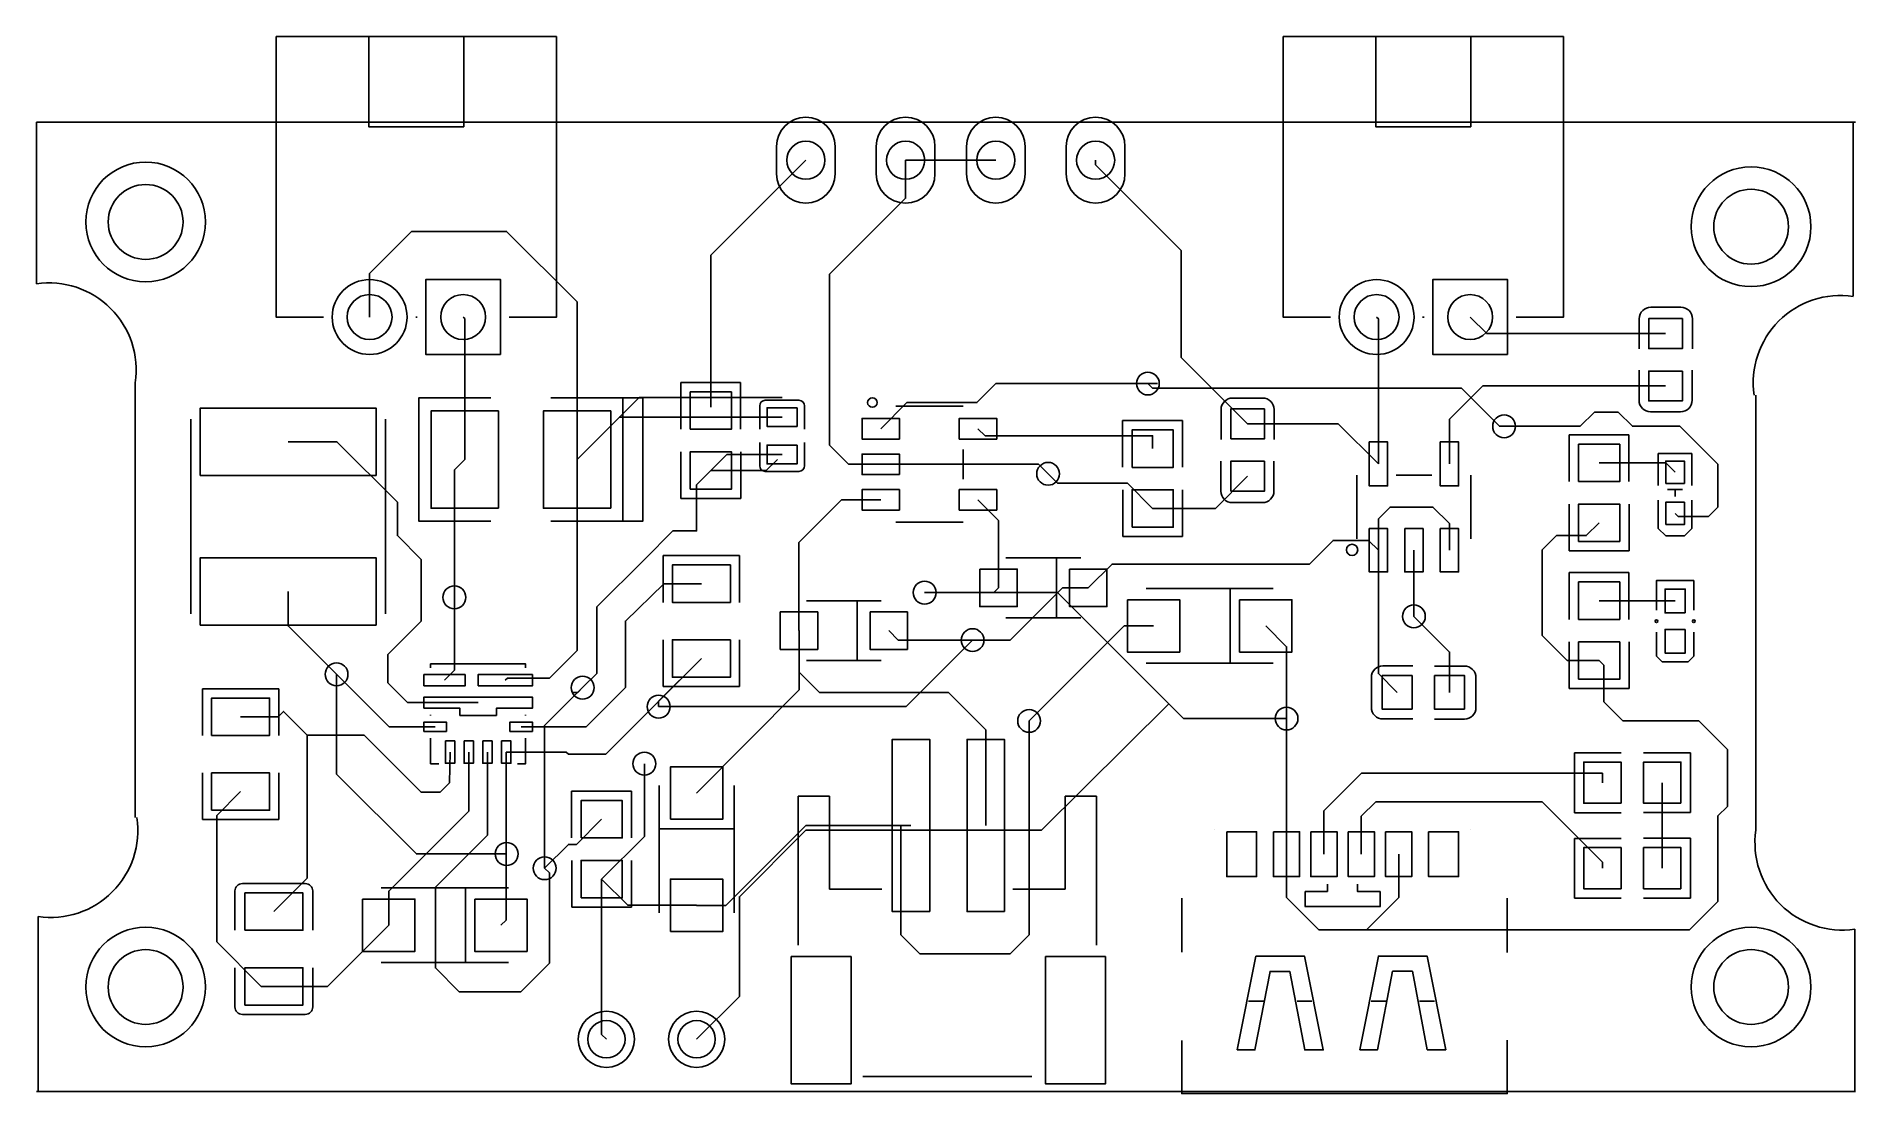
# Model space of a CAD drawing. Header units: millimetres. Extents: x -10.9 to 37.7, y -9.1 to 19.2.
import ezdxf

# ---------------------------------------------------------------- set-up
doc = ezdxf.new("R2010")
doc.units = ezdxf.units.MM

msp = doc.modelspace()

# ---------------------------------------------------------------- linework, layer by layer
for points in [[(-4.512, 19.184), (-4.512, 11.684), (-3.243, 11.684)], [(-4.512, 19.184), (2.988, 19.184)], [(2.988, 19.184), (2.988, 11.684), (1.719, 11.684)], [(22.412, 19.184), (22.412, 11.684), (23.681, 11.684)], [(22.412, 19.184), (29.912, 19.184)], [(29.912, 19.184), (29.912, 11.684), (28.643, 11.684)], [(-10.922, 16.891), (37.719, 16.891)], [(-10.922, 16.891), (-10.922, 12.573)], [(37.652, 12.237), (37.652, 16.913)], [(9.652, 15.875), (7.112, 13.335), (7.112, 9.271)], [(11.654, 7.747), (10.795, 7.747), (10.287, 8.255), (10.287, 12.827), (12.319, 14.859), (12.319, 15.875)], [(12.319, 15.875), (14.732, 15.875)], [(21.463, 8.828), (19.685, 10.606), (19.685, 13.462), (17.399, 15.748), (17.399, 15.875)], [(-2.012, 11.684), (-2.012, 12.847), (-0.889, 13.97), (1.651, 13.97), (3.533, 12.088), (3.533, 7.874)], [(-0.743, 11.684), (-0.781, 11.684)], [(0.488, 11.684), (0.531, 11.641), (0.531, 7.874)], [(24.912, 11.684), (24.958, 11.638), (24.958, 7.758)], [(26.181, 11.684), (26.143, 11.684)], [(27.412, 11.684), (27.855, 11.241), (32.639, 11.241)], [(33.045, 11.946), (32.245, 11.946)], [(31.935, 10.837), (31.935, 11.637)], [(33.354, 10.837), (33.354, 11.637)], [(31.929, 10.261), (31.929, 9.461)], [(33.349, 10.261), (33.349, 9.461)], [(-8.277, 9.928), (-8.277, -1.696)], [(6.307, 8.683), (6.307, 9.933)], [(6.307, 9.933), (7.907, 9.933)], [(7.907, 8.683), (7.907, 9.933)], [(11.654, 8.697), (12.355, 9.398), (14.224, 9.398), (14.732, 9.906), (18.796, 9.906)], [(18.796, 9.906), (19.05, 9.906)], [(18.796, 9.906), (18.923, 9.779), (27.178, 9.779), (28.194, 8.763), (28.321, 8.763)], [(32.639, 9.841), (27.748, 9.841), (26.858, 8.951), (26.858, 7.758)], [(1.232, 6.224), (-0.695, 6.224), (-0.695, 9.524), (1.232, 9.524)], [(2.832, 9.524), (4.759, 9.524), (4.759, 6.224), (5.292, 6.224), (5.292, 9.524), (4.759, 9.524)], [(3.533, 7.874), (5.191, 9.532), (9.017, 9.532)], [(8.417, 8.689), (8.417, 9.309)], [(8.567, 9.459), (8.617, 9.459)], [(9.417, 9.459), (8.617, 9.459)], [(9.467, 9.459), (9.417, 9.459)], [(9.617, 8.689), (9.617, 9.309)], [(13.854, 9.297), (12.054, 9.297)], [(21.063, 9.518), (21.863, 9.518)], [(35.052, -2.032), (35.052, 9.592)], [(-6.791, 3.75), (-6.791, 8.95)], [(-1.591, 3.75), (-1.591, 8.95)], [(9.017, 9.009), (4.668, 9.009), (3.533, 7.874)], [(18.118, 7.667), (18.118, 8.917)], [(18.118, 8.917), (19.718, 8.917)], [(19.718, 7.667), (19.718, 8.917)], [(20.753, 8.408), (20.753, 9.208)], [(24.958, 7.758), (23.888, 8.828), (21.463, 8.828)], [(22.173, 8.408), (22.173, 9.208)], [(30.734, 9.144), (30.353, 8.763), (28.321, 8.763)], [(32.893, 6.434), (32.977, 6.35), (33.782, 6.35), (34.036, 6.604), (34.036, 7.747), (33.02, 8.763), (31.75, 8.763), (31.369, 9.144), (30.734, 9.144)], [(33.039, 9.151), (32.239, 9.151)], [(0.889, 1.377), (-0.996, 1.377), (-1.524, 1.905), (-1.524, 2.667), (-0.635, 3.556), (-0.635, 5.207), (-1.27, 5.842), (-1.27, 6.731), (-2.888, 8.349), (-4.191, 8.349)], [(8.417, 8.329), (8.417, 7.709)], [(9.617, 8.329), (9.617, 7.709)], [(14.254, 8.697), (14.442, 8.509), (18.923, 8.509), (18.923, 8.166)], [(30.056, 7.286), (30.056, 8.536)], [(30.056, 8.536), (31.656, 8.536)], [(31.656, 7.286), (31.656, 8.536)], [(0.531, 7.874), (0.254, 7.597), (0.254, 4.191)], [(1.614, 1.976), (1.67, 2.032), (2.794, 2.032), (3.533, 2.771), (3.533, 7.874)], [(6.312, 8.082), (6.312, 6.832)], [(7.112, 7.582), (7.539, 8.009), (9.017, 8.009)], [(8.89, 7.874), (8.59, 7.582), (7.112, 7.582)], [(7.912, 8.082), (7.912, 6.832)], [(13.854, 8.147), (13.854, 7.347)], [(20.748, 7.832), (20.748, 7.032)], [(22.167, 7.832), (22.167, 7.032)], [(32.893, 7.535), (32.643, 7.785), (30.861, 7.785)], [(32.443, 7.185), (32.443, 8.035)], [(32.443, 8.035), (33.343, 8.035)], [(33.343, 7.185), (33.343, 8.035)], [(7.112, 7.582), (6.731, 7.201), (6.731, 5.969), (6.096, 5.969), (5.334, 5.207), (4.064, 3.937), (4.064, 2.159), (3.683, 1.778), (3.556, 1.651), (3.429, 1.651)], [(8.567, 7.559), (8.617, 7.559)], [(9.417, 7.559), (8.617, 7.559)], [(9.467, 7.559), (9.417, 7.559)], [(11.654, 7.747), (15.875, 7.747), (16.129, 7.493)], [(18.923, 6.566), (18.25, 7.239), (16.383, 7.239), (16.129, 7.493)], [(18.923, 6.566), (20.601, 6.566), (21.463, 7.428)], [(24.382, 5.753), (24.382, 7.455)], [(26.384, 7.455), (25.432, 7.455)], [(27.434, 5.753), (27.434, 7.455)], [(6.312, 6.832), (7.912, 6.832)], [(18.123, 7.066), (18.123, 5.816)], [(19.723, 7.066), (19.723, 5.816)], [(32.693, 7.075), (33.093, 7.075)], [(32.892, 7.075), (32.893, 6.889)], [(11.654, 6.797), (10.607, 6.797), (9.468, 5.658), (9.468, 3.302)], [(14.254, 6.797), (14.802, 6.249), (14.802, 4.445)], [(21.057, 6.723), (21.857, 6.723)], [(26.858, 5.45), (26.858, 6.162), (26.416, 6.604), (25.273, 6.604), (24.958, 6.289), (24.958, 5.45)], [(30.061, 6.685), (30.061, 5.435)], [(31.661, 6.685), (31.661, 5.435)], [(32.443, 6.785), (32.443, 6.035)], [(33.343, 6.785), (33.343, 6.035)], [(2.832, 6.224), (4.759, 6.224)], [(13.854, 6.197), (12.054, 6.197)], [(30.861, 6.185), (30.518, 5.842), (29.718, 5.842), (29.337, 5.461), (29.337, 3.175), (30.01, 2.502), (30.861, 2.502)], [(32.443, 6.035), (32.443, 6.035), (32.643, 5.835)], [(33.343, 6.035), (33.143, 5.835)], [(18.123, 5.816), (19.723, 5.816)], [(24.958, 5.45), (24.693, 5.715), (23.749, 5.715), (23.114, 5.08), (19.939, 5.08)], [(24.958, 5.45), (24.958, 2.155), (25.462, 1.651)], [(25.908, 5.45), (25.908, 3.683), (26.862, 2.729), (26.862, 1.651)], [(30.061, 5.435), (31.661, 5.435)], [(32.643, 5.835), (33.143, 5.835)], [(5.838, 4.056), (5.838, 5.306)], [(7.878, 5.306), (5.838, 5.306)], [(7.878, 4.056), (7.878, 5.306)], [(17.002, 5.245), (15.002, 5.245)], [(16.353, 3.645), (16.353, 5.245)], [(20.23, 5.08), (17.837, 5.08), (17.202, 4.445)], [(2.04, 0.732), (3.78, 0.732), (4.826, 1.778), (4.826, 3.556), (5.857, 4.557), (6.858, 4.557)], [(14.802, 4.445), (14.675, 4.318), (12.827, 4.318)], [(14.109, 3.048), (15.113, 3.048), (16.51, 4.445), (17.202, 4.445)], [(18.747, 4.429), (22.147, 4.429)], [(20.994, 4.429), (20.994, 2.429)], [(30.056, 3.603), (30.056, 4.853)], [(30.056, 4.853), (31.656, 4.853)], [(31.656, 3.603), (31.656, 4.853)], [(33.392, 3.852), (33.392, 4.641), (32.394, 4.641), (32.394, 3.852)], [(-2.896, 2.134), (-4.191, 3.429), (-4.191, 4.35)], [(0.254, 4.191), (0.254, 2.241), (-0.011, 1.976)], [(11.668, 4.102), (9.668, 4.102)], [(11.019, 2.502), (11.019, 4.102)], [(12.827, 4.318), (16.383, 4.318), (19.749, 0.952), (22.504, 0.952)], [(32.893, 4.094), (30.861, 4.102)], [(17.002, 3.645), (15.002, 3.645)], [(18.946, 3.429), (18.161, 3.429), (15.621, 0.889)], [(22.503, 0.952), (22.503, 2.873), (21.947, 3.429)], [(14.109, 3.048), (12.331, 1.27), (5.715, 1.27)], [(5.838, 3.056), (5.838, 1.806)], [(6.731, -1.039), (9.469, 1.722), (9.469, 3.302)], [(7.878, 3.056), (7.878, 1.806)], [(11.868, 3.302), (12.122, 3.048), (14.109, 3.048)], [(30.061, 3.002), (30.061, 1.752)], [(31.661, 3.002), (31.661, 1.752)], [(33.392, 3.26), (33.392, 2.623), (33.239, 2.471), (32.547, 2.471), (32.394, 2.623), (32.394, 3.26)], [(6.858, 2.556), (4.302, 0), (3.302, 0), (3.246, 0.056), (1.639, 0.056)], [(6.858, 2.556), (5.715, 1.413), (5.715, 1.27)], [(11.668, 2.502), (9.668, 2.502)], [(30.861, 2.502), (30.988, 2.375), (30.988, 1.397), (31.496, 0.889), (33.528, 0.889), (34.29, 0.127), (34.29, -1.397), (34.036, -1.651), (34.036, -3.937), (33.274, -4.699), (24.638, -4.699)], [(-0.261, 0.731), (-1.493, 0.731), (-2.896, 2.134)], [(-2.896, 2.134), (-2.896, -0.533), (-0.762, -2.667), (1.651, -2.667)], [(2.159, 2.305), (2.159, 2.413), (-0.381, 2.413), (-0.381, 2.305)], [(14.462, -1.905), (14.462, 0.651), (13.462, 1.651), (10.012, 1.651), (9.469, 2.194)], [(18.747, 2.429), (22.147, 2.429)], [(24.772, 1.251), (24.772, 2.051)], [(25.882, 2.361), (25.082, 2.361)], [(26.458, 2.355), (27.258, 2.355)], [(27.567, 1.245), (27.567, 2.045)], [(-6.481, 0.5), (-6.481, 1.75)], [(-6.481, 1.75), (-4.441, 1.75)], [(-4.441, 0.5), (-4.441, 1.75)], [(3.683, 1.778), (2.667, 0.762), (2.667, -3.048)], [(7.878, 1.806), (5.838, 1.806)], [(30.061, 1.752), (31.661, 1.752)], [(-4.572, -4.207), (-3.683, -3.318), (-3.683, 0.508), (-4.318, 1.143), (-4.461, 1), (-5.461, 1)], [(-0.381, 1.047), (-0.381, 1.035)], [(2.159, 1.035), (2.159, 1.047)], [(19.355, 1.346), (15.951, -2.032), (9.652, -2.032)], [(0.14, 0.056), (0.127, -0.762), (-0.127, -1.016), (-0.635, -1.016), (-2.159, 0.508), (-3.683, 0.508)], [(15.621, 0.889), (15.621, 0.889), (15.621, -4.826), (15.113, -5.334), (12.7, -5.334), (12.192, -4.826), (12.192, -1.905), (12.461, -1.905)], [(22.503, -2.672), (22.503, 0.952)], [(25.882, 0.941), (25.082, 0.941)], [(26.458, 0.936), (27.258, 0.936)], [(0.639, 0.056), (0.639, -1.52), (-1.5, -3.659), (-1.5, -4.572)], [(-0.381, 0.427), (-0.381, -0.254), (-0.165, -0.254)], [(1.139, 0.056), (1.139, -2.163), (1.016, -2.286)], [(1.639, 0.056), (1.639, -4.433), (1.5, -4.572)], [(1.943, -0.254), (2.159, -0.254), (2.159, 0.427)], [(31.449, 0.033), (30.199, 0.033)], [(30.199, -1.567), (30.199, 0.033)], [(32.05, 0.038), (33.3, 0.038)], [(33.3, -1.562), (33.3, 0.038)], [(4.191, -3.34), (5.334, -2.197), (5.334, -0.254)], [(-6.481, -0.5), (-6.481, -1.75)], [(-4.441, -0.5), (-4.441, -1.75)], [(5.731, -4.24), (5.731, -0.84)], [(7.731, -4.24), (7.731, -0.84)], [(23.503, -2.672), (23.503, -1.516), (24.511, -0.508), (30.95, -0.508), (30.95, -0.762)], [(32.55, -3.048), (32.55, -0.762)], [(-5.461, -1), (-6.096, -1.635), (-6.096, -5.02), (-4.909, -6.207), (-4.572, -6.207)], [(3.386, -2.239), (3.386, -0.989)], [(3.386, -0.989), (4.986, -0.989)], [(4.986, -2.239), (4.986, -0.989)], [(9.449, -5.105), (9.449, -1.118)], [(9.449, -1.118), (10.287, -1.118)], [(10.287, -1.118), (10.287, -3.607)], [(16.586, -3.607), (16.586, -1.118)], [(16.586, -1.118), (17.424, -1.118)], [(17.424, -1.118), (17.424, -5.105)], [(24.503, -2.672), (24.503, -1.659), (24.892, -1.27), (29.337, -1.27), (30.95, -2.883), (30.95, -3.048)], [(-6.481, -1.75), (-4.441, -1.75)], [(4.191, -1.74), (3.518, -2.413)], [(6.731, -4.041), (7.516, -4.041), (9.652, -1.905), (12.461, -1.905)], [(31.449, -1.567), (30.199, -1.567)], [(32.05, -1.562), (33.3, -1.562)], [(1.016, -2.286), (-0.254, -3.556), (-0.254, -5.715), (0.381, -6.35), (2.032, -6.35), (2.794, -5.588), (2.794, -3.175)], [(3.518, -2.413), (3.302, -2.413), (2.667, -3.048), (2.794, -3.175)], [(5.731, -1.993), (7.731, -1.993)], [(6.731, -7.62), (7.874, -6.477), (7.874, -3.81), (9.652, -2.032)], [(20.578, -2.022), (20.579, -2.022)], [(27.427, -2.022), (27.428, -2.022)], [(31.449, -2.253), (30.199, -2.253)], [(30.199, -3.853), (30.199, -2.253)], [(32.05, -2.248), (33.3, -2.248)], [(33.3, -3.848), (33.3, -2.248)], [(3.391, -2.84), (3.391, -4.09)], [(4.991, -2.84), (4.991, -4.09)], [(25.504, -2.672), (25.504, -3.833), (24.638, -4.699), (23.368, -4.699), (22.504, -3.833), (22.504, -2.672)], [(4.318, -7.62), (4.191, -7.493), (4.191, -3.34)], [(4.191, -3.34), (4.891, -4.04), (6.731, -4.04)], [(-5.612, -4.707), (-5.612, -3.657)], [(-5.412, -3.457), (-5.372, -3.457)], [(-5.372, -3.457), (-3.772, -3.457)], [(-3.732, -3.457), (-3.772, -3.457)], [(-3.532, -4.707), (-3.532, -3.657)], [(-1.7, -3.572), (1.7, -3.572)], [(0.547, -3.572), (0.547, -5.572)], [(10.287, -3.607), (11.684, -3.607)], [(15.189, -3.607), (16.586, -3.607)], [(19.703, -3.851), (19.703, -5.293)], [(23.003, -4.072), (23.003, -3.672), (23.603, -3.672)], [(23.603, -3.672), (23.603, -3.472)], [(25.003, -4.072), (25.003, -3.672), (24.403, -3.672), (24.403, -3.472)], [(28.403, -5.297), (28.403, -3.847)], [(31.449, -3.853), (30.199, -3.853)], [(32.05, -3.848), (33.3, -3.848)], [(-10.877, -4.341), (-10.877, -9.017)], [(3.391, -4.09), (4.991, -4.09)], [(22.993, -4.072), (25.013, -4.072)], [(-1.5, -4.572), (-3.135, -6.207), (-4.572, -6.207)], [(37.697, -8.995), (37.697, -4.677)], [(-5.612, -5.707), (-5.612, -6.757)], [(-3.532, -5.707), (-3.532, -6.757)], [(-1.7, -5.572), (1.7, -5.572)], [(21.485, -6.605), (21.884, -6.605)], [(22.784, -6.604), (23.184, -6.604)], [(24.762, -6.6), (25.161, -6.6)], [(26.061, -6.599), (26.461, -6.599)], [(-5.412, -6.957), (-5.372, -6.957)], [(-5.392, -6.957), (-5.372, -6.957)], [(-5.372, -6.957), (-3.772, -6.957)], [(-3.732, -6.957), (-3.772, -6.957)], [(19.703, -7.651), (19.703, -9.072), (28.403, -9.072), (28.403, -7.647)], [(15.697, -8.611), (11.176, -8.611)], [(37.719, -9.017), (-10.922, -9.017)]]:
    msp.add_lwpolyline(points)
for points in [[(0.508, 16.764), (-2.032, 16.764), (-2.032, 19.177), (0.508, 19.177), (0.508, 16.764)], [(27.432, 16.764), (24.892, 16.764), (24.892, 19.177), (27.432, 19.177), (27.432, 16.764)], [(8.867, 16.24), (8.867, 15.51)], [(10.437, 16.24), (10.437, 15.51)], [(11.534, 16.24), (11.534, 15.51)], [(13.104, 16.24), (13.104, 15.51)], [(13.947, 16.24), (13.947, 15.51)], [(15.517, 16.24), (15.517, 15.51)], [(16.614, 16.24), (16.614, 15.51)], [(18.184, 16.24), (18.184, 15.51)], [(1.488, 10.684), (-0.512, 10.684), (-0.512, 12.684), (1.488, 12.684)], [(28.412, 10.684), (26.412, 10.684), (26.412, 12.684), (28.412, 12.684)], [(33.089, 11.641), (33.089, 10.841), (32.189, 10.841), (32.189, 11.641)], [(33.089, 10.241), (33.089, 9.441), (32.189, 9.441), (32.189, 10.241)], [(-6.541, 7.45), (-6.541, 9.25), (-1.841, 9.25), (-1.841, 7.45)], [(6.562, 8.682), (6.562, 9.682), (7.662, 9.682), (7.662, 8.682)], [(9.417, 9.259), (9.417, 8.759), (8.617, 8.759), (8.617, 9.259)], [(1.431, 6.574), (-0.369, 6.574), (-0.369, 9.174), (1.431, 9.174)], [(4.433, 6.574), (2.633, 6.574), (2.633, 9.174), (4.433, 9.174)], [(12.154, 8.422), (11.154, 8.422), (11.154, 8.972), (12.154, 8.972)], [(14.754, 8.422), (13.754, 8.422), (13.754, 8.972), (14.754, 8.972)], [(21.013, 8.428), (21.013, 9.228), (21.913, 9.228), (21.913, 8.428)], [(18.373, 7.666), (18.373, 8.666), (19.473, 8.666), (19.473, 7.666)], [(24.713, 8.345), (25.203, 8.345), (25.203, 7.17), (24.713, 7.17)], [(26.613, 8.345), (27.103, 8.345), (27.103, 7.17), (26.613, 7.17)], [(30.311, 7.285), (30.311, 8.285), (31.411, 8.285), (31.411, 7.285)], [(6.562, 7.082), (6.562, 8.082), (7.662, 8.082), (7.662, 7.082)], [(9.417, 8.259), (9.417, 7.759), (8.617, 7.759), (8.617, 8.259)], [(12.154, 7.472), (11.154, 7.472), (11.154, 8.022), (12.154, 8.022)], [(21.013, 7.028), (21.013, 7.828), (21.913, 7.828), (21.913, 7.028)], [(32.643, 7.235), (32.643, 7.835), (33.143, 7.835), (33.143, 7.235)], [(12.154, 6.522), (11.154, 6.522), (11.154, 7.072), (12.154, 7.072)], [(14.754, 6.522), (13.754, 6.522), (13.754, 7.072), (14.754, 7.072)], [(18.373, 6.066), (18.373, 7.066), (19.473, 7.066), (19.473, 6.066)], [(30.311, 5.685), (30.311, 6.685), (31.411, 6.685), (31.411, 5.685)], [(32.643, 6.135), (32.643, 6.735), (33.143, 6.735), (33.143, 6.135)], [(24.713, 6.029), (25.203, 6.029), (25.203, 4.872), (24.713, 4.872)], [(25.663, 6.029), (26.153, 6.029), (26.153, 4.872), (25.663, 4.872)], [(26.613, 6.029), (27.103, 6.029), (27.103, 4.872), (26.613, 4.872)], [(-6.541, 3.45), (-6.541, 5.25), (-1.841, 5.25), (-1.841, 3.45)], [(7.633, 5.056), (7.633, 4.056), (6.083, 4.056), (6.083, 5.056)], [(14.302, 4.945), (15.302, 4.945), (15.302, 3.945), (14.302, 3.945)], [(16.702, 4.945), (17.702, 4.945), (17.702, 3.945), (16.702, 3.945)], [(30.311, 3.602), (30.311, 4.602), (31.411, 4.602), (31.411, 3.602)], [(33.163, 3.776), (32.623, 3.776), (32.623, 4.412), (33.163, 4.412)], [(18.247, 4.129), (19.647, 4.129), (19.647, 2.729), (18.247, 2.729)], [(21.247, 4.129), (22.647, 4.129), (22.647, 2.729), (21.247, 2.729)], [(8.968, 3.802), (9.968, 3.802), (9.968, 2.802), (8.968, 2.802)], [(11.368, 3.802), (12.368, 3.802), (12.368, 2.802), (11.368, 2.802)], [(7.633, 3.056), (7.633, 2.056), (6.083, 2.056), (6.083, 3.056)], [(30.311, 2.002), (30.311, 3.002), (31.411, 3.002), (31.411, 2.002)], [(33.163, 3.336), (32.623, 3.336), (32.623, 2.7), (33.163, 2.7)], [(-0.561, 1.826), (-0.561, 2.126), (0.539, 2.126), (0.539, 1.826)], [(0.889, 1.826), (0.889, 2.126), (2.339, 2.126), (2.339, 1.826)], [(25.862, 1.201), (25.062, 1.201), (25.062, 2.101), (25.862, 2.101)], [(27.262, 1.201), (26.462, 1.201), (26.462, 2.101), (27.262, 2.101)], [(-6.236, 0.5), (-6.236, 1.5), (-4.686, 1.5), (-4.686, 0.5)], [(-0.561, 1.226), (-0.561, 1.526), (2.339, 1.526), (2.339, 1.226), (1.377, 1.226), (1.376, 1.036), (0.402, 1.036), (0.402, 1.226)], [(-0.561, 0.606), (-0.561, 0.856), (0.039, 0.856), (0.039, 0.606)], [(1.739, 0.606), (1.739, 0.856), (2.339, 0.856), (2.339, 0.606)], [(0.014, 0.356), (0.264, 0.356), (0.264, -0.244), (0.014, -0.244)], [(0.514, 0.356), (0.764, 0.356), (0.764, -0.244), (0.514, -0.244)], [(1.014, 0.356), (1.264, 0.356), (1.264, -0.244), (1.014, -0.244)], [(1.514, 0.356), (1.764, 0.356), (1.764, -0.244), (1.514, -0.244)], [(12.962, -4.205), (11.962, -4.205), (11.962, 0.395), (12.962, 0.395)], [(14.962, -4.205), (13.962, -4.205), (13.962, 0.395), (14.962, 0.395)], [(6.031, -1.74), (6.031, -0.34), (7.431, -0.34), (7.431, -1.74)], [(31.45, -1.312), (30.45, -1.312), (30.45, -0.212), (31.45, -0.212)], [(33.05, -1.312), (32.05, -1.312), (32.05, -0.212), (33.05, -0.212)], [(-6.236, -1.5), (-6.236, -0.5), (-4.686, -0.5), (-4.686, -1.5)], [(3.641, -2.24), (3.641, -1.24), (4.741, -1.24), (4.741, -2.24)], [(20.903, -2.072), (21.703, -2.072), (21.703, -3.272), (20.903, -3.272)], [(22.153, -2.072), (22.853, -2.072), (22.853, -3.272), (22.153, -3.272)], [(23.153, -2.072), (23.853, -2.072), (23.853, -3.272), (23.153, -3.272)], [(24.153, -2.072), (24.853, -2.072), (24.853, -3.272), (24.153, -3.272)], [(25.153, -2.072), (25.853, -2.072), (25.853, -3.272), (25.153, -3.272)], [(26.303, -2.072), (27.103, -2.072), (27.103, -3.272), (26.303, -3.272)], [(3.641, -3.84), (3.641, -2.84), (4.741, -2.84), (4.741, -3.84)], [(31.45, -3.598), (30.45, -3.598), (30.45, -2.498), (31.45, -2.498)], [(33.05, -3.598), (32.05, -3.598), (32.05, -2.498), (33.05, -2.498)], [(6.031, -4.74), (6.031, -3.34), (7.431, -3.34), (7.431, -4.74)], [(-5.347, -4.707), (-5.347, -3.707), (-3.797, -3.707), (-3.797, -4.707)], [(-2.2, -3.872), (-0.8, -3.872), (-0.8, -5.272), (-2.2, -5.272)], [(0.8, -3.872), (2.2, -3.872), (2.2, -5.272), (0.8, -5.272)], [(-5.347, -6.707), (-5.347, -5.707), (-3.797, -5.707), (-3.797, -6.707)], [(10.862, -5.411), (10.862, -8.813), (9.262, -8.813), (9.262, -5.411)], [(17.662, -5.411), (17.662, -8.813), (16.062, -8.813), (16.062, -5.411)], [(21.185, -7.905), (21.683, -5.403), (22.984, -5.403), (23.484, -7.905), (22.989, -7.905), (22.59, -5.805), (22.062, -5.805), (21.66, -7.905), (21.185, -7.905)], [(24.462, -7.9), (24.96, -5.398), (26.26, -5.398), (26.761, -7.9), (26.266, -7.9), (25.867, -5.8), (25.338, -5.8), (24.937, -7.9), (24.462, -7.9)]]:
    msp.add_lwpolyline(points, close=True)
for centre, radius in [((9.652, 15.875), 0.51), ((12.319, 15.875), 0.51), ((14.732, 15.875), 0.51), ((17.399, 15.875), 0.51), ((-8.001, 14.224), 1.6), ((34.925, 14.097), 1.6), ((-8.001, 14.224), 1), ((34.925, 14.097), 1), ((-2.012, 11.684), 1), ((24.912, 11.684), 1), ((-2.012, 11.684), 0.6), ((0.488, 11.684), 0.6), ((24.912, 11.684), 0.6), ((27.412, 11.684), 0.6), ((18.796, 9.906), 0.305), ((11.43, 9.398), 0.127), ((28.321, 8.763), 0.305), ((16.129, 7.493), 0.305), ((24.257, 5.461), 0.15), ((0.254, 4.191), 0.305), ((12.827, 4.318), 0.305), ((25.908, 3.683), 0.305), ((32.394, 3.556), 0.0381), ((33.392, 3.556), 0.0381), ((14.109, 3.048), 0.305), ((-2.896, 2.134), 0.305), ((3.683, 1.778), 0.305), ((5.715, 1.27), 0.305), ((15.621, 0.889), 0.305), ((22.503, 0.952), 0.305), ((5.334, -0.254), 0.305), ((1.651, -2.667), 0.305), ((2.667, -3.048), 0.305), ((-8.001, -6.223), 1.6), ((34.925, -6.223), 1.6), ((-8.001, -6.223), 1), ((34.925, -6.223), 1), ((4.318, -7.62), 0.75), ((4.318, -7.62), 0.5), ((6.731, -7.62), 0.75), ((6.731, -7.62), 0.5)]:
    msp.add_circle(centre, radius)
for centre, radius, start, end in [((9.652, 16.24), 0.785, 360, 180), ((12.319, 16.24), 0.785, 360, 180), ((14.732, 16.24), 0.785, 360, 180), ((17.399, 16.24), 0.785, 360, 180), ((9.652, 15.51), 0.785, 180, 360), ((12.319, 15.51), 0.785, 180, 360), ((14.732, 15.51), 0.785, 180, 360), ((17.399, 15.51), 0.785, 180, 360), ((-10.586, 10.264), 2.333, 351.7157, 98.275), ((37.316, 9.928), 2.333, 81.7157, 188.275), ((32.245, 11.637), 0.31, 90, 180), ((33.045, 11.637), 0.31, 0, 90), ((8.567, 9.309), 0.15, 90, 180), ((9.467, 9.309), 0.15, 0, 90), ((21.063, 9.208), 0.31, 90, 180), ((21.863, 9.208), 0.31, 0, 90), ((32.239, 9.461), 0.31, 180, 270), ((33.039, 9.461), 0.31, 270, 0), ((8.567, 7.709), 0.15, 180, 270), ((9.467, 7.709), 0.15, 270, 0), ((21.057, 7.032), 0.31, 180, 270), ((21.857, 7.032), 0.31, 270, 0), ((25.082, 2.051), 0.31, 90, 180), ((27.258, 2.045), 0.31, 359.9953, 90), ((25.082, 1.251), 0.31, 179.9953, 270), ((27.258, 1.245), 0.31, 270, 0), ((-10.541, -2.032), 2.333, 261.7157, 8.275), ((37.361, -2.368), 2.333, 171.7157, 278.275), ((-5.412, -3.657), 0.2, 90, 180), ((-3.732, -3.657), 0.2, 0, 90), ((-5.412, -6.757), 0.2, 180, 270), ((-3.732, -6.757), 0.2, 270, 0)]:
    msp.add_arc(centre, radius, start, end)

doc.saveas('drawing.dxf')
